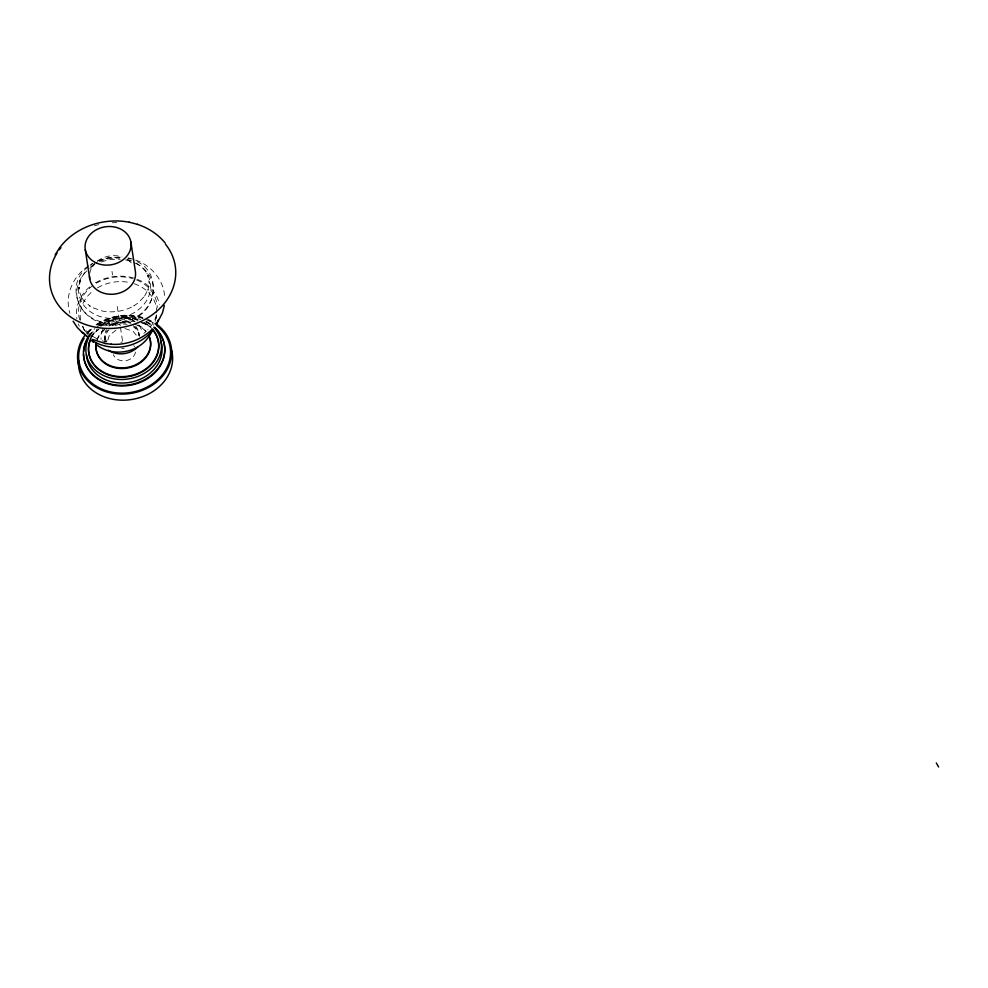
<?xml version="1.0" encoding="UTF-8"?>
<svg xmlns="http://www.w3.org/2000/svg" width="988" height="988" viewBox="0 0 988 988"><rect width="100%" height="100%" fill="white"/><g stroke="black" fill="none" stroke-linecap="round" stroke-linejoin="round"><path stroke-width="0.74" stroke-dasharray="4.94 3.71" d="M156.314 318.284L156.549 315.258M79.942 281.58L80.324 280.222L78.954 288.632L78.929 287.1L79.324 291.275L81.769 297.734L80.942 296.511L83.449 300.154L90.217 306.292L89.315 305.601L93.576 308.034L102.629 311.097C113.41 313.085 124.846 311.134 134.331 305.613L133.738 305.934L137.95 303.057L144.816 296.005L144.137 296.98L148.336 288.941L147.928 290.299L149.287 281.876L149.299 283.408L147.805 275.195L148.225 276.652L146.434 272.787L147.224 274.022M102.653 329.523L101.011 334.426L101.048 339.427M87.883 332.709L92.094 328.387M88.117 267.019C62.923 284.68 80.51 324.99 109.853 323.286M89.747 286.94C80.448 294.412 74.742 306.725 76.866 318.679M105.963 324.891C113.472 317.321 126.341 315.74 135.319 321.594M88.71 265.809C73.285 275.467 64.183 295.498 69.901 313.221M90.204 265.389L92.403 263.882M97.108 324.472C110.36 315.493 127.81 312.998 143.025 318.013M90.785 264.401L93.045 263.24M95.466 282.815C107.235 275.961 121.87 274.232 134.874 278.394M116.065 330.091L109.335 335.352L107.21 341.984L107.186 341.305M131.194 319.593C157.561 311.652 162.23 271.465 135.517 260.931M98.491 260.56L108.952 257.436L122.549 257.213M97.664 261.054L108.828 257.794L121.771 257.115M124.92 328.559L133.096 331.252L137.468 336.76M128.119 257.942L132.985 259.202M127.798 258.226L130.626 258.955M135.628 260.091C151.596 265.5 164.317 280.678 164.7 297.845M137.456 279.431C148.249 283.494 157.228 292.905 159.401 304.403M148.743 320.322L153.955 323.298M139.234 325.126L142.655 332.24M84.425 330.708L81.806 324.644M78.274 323.928L79.336 326.213M139.246 334.352L139.444 335.587A17.426 14.487 -8.7 0 0 133.553 326.991M111.99 271.391L112.533 274.973M117.226 306.453L120.203 325.867M120.437 327.361L122.722 342.305M88.278 336.846A40.804 33.901 -8.7 0 1 93.181 330.61M97.256 326.966A40.804 33.901 -8.7 0 1 140.716 319.457M145.829 321.508A40.804 33.901 -8.7 0 1 152.634 325.719M89.834 335.303A40.804 33.901 -8.7 0 1 95.243 329.35M99.59 325.941A40.804 33.901 -8.7 0 1 140.815 320.075M145.928 322.125A40.804 33.901 -8.7 0 1 152.732 326.336M87.623 333.536A46.115 38.322 -8.7 0 1 91.884 329.165M96.812 325.311A46.115 38.322 -8.7 0 1 143.408 318.667M146.348 319.741A46.115 38.322 -8.7 0 1 154.449 324.015M86.722 333.018A47.239 39.261 -8.7 0 1 91.094 328.535M96.132 324.595A47.239 39.261 -8.7 0 1 142.84 317.469M146.879 318.889A47.239 39.261 -8.7 0 1 154.326 322.706M89.747 336.797A47.239 39.261 -8.7 0 1 98.874 329.498M105.679 325.929A47.239 39.261 -8.7 0 1 135.22 321.718M141.679 322.965A47.239 39.261 -8.7 0 1 150.707 326.262M135.517 352.074A11.436 9.51 -8.7 0 1 125.106 360.768A11.436 9.51 -8.7 0 1 113.311 354.569M120.931 342.33A11.436 9.51 -8.7 0 1 122.512 341.947M133.763 345.652A11.436 9.51 -8.7 0 1 134.553 346.8M94.416 225.82A63.343 52.636 -8.7 0 1 98.775 224.659M112.187 222.745A63.343 52.636 -8.7 0 1 116.683 222.646M135.517 263.24A38.446 31.949 -8.7 0 1 145.582 309.195A38.446 31.949 -8.7 0 1 89.463 316.345A38.446 31.949 -8.7 0 1 88.735 269.193M89.747 268.378A38.446 31.949 -8.7 0 1 94.095 265.414M101.394 261.956A38.446 31.949 -8.7 0 1 120.215 259.276M125.562 259.968A38.446 31.949 -8.7 0 1 134.356 262.697M134.121 283.729A38.421 31.925 -8.7 0 1 153.399 325.176M89.71 336.192A38.421 31.925 -8.7 0 1 86.401 332.709M85.684 331.77A38.421 31.925 -8.7 0 1 82.375 326.077M80.608 320.248A38.421 31.925 -8.7 0 1 93.193 290.818M97.54 287.841A38.421 31.925 -8.7 0 1 128.996 282.407M156.4 314.789A39.508 32.826 -8.7 0 1 147.805 329.807M145.903 331.635A39.508 32.826 -8.7 0 1 143.853 333.339M107.037 341.984A39.508 32.826 -8.7 0 1 101.764 340.625M96.812 338.625A39.508 32.826 -8.7 0 1 82.782 326.398M79.793 319.951A39.508 32.826 -8.7 0 1 91.884 286.273M96.355 283.21A39.508 32.826 -8.7 0 1 132.676 278.591M136.492 279.913A39.508 32.826 -8.7 0 1 157.24 307.737M135.714 326.25A16.845 13.993 -8.7 0 1 138.283 335.71M124.167 348.356A16.845 13.993 -8.7 0 1 121.783 348.628M106.445 341.218A16.845 13.993 -8.7 0 1 106.346 329.56M108.902 326.052A16.845 13.993 -8.7 0 1 130.638 322.298M104.901 340.292A17.426 14.487 -8.7 0 1 107.408 330.227M112.583 325.595A17.426 14.487 -8.7 0 1 129.181 323.731M133.355 325.744A17.426 14.487 -8.7 0 1 139.444 336.414M96.935 339.86A27.466 22.823 -8.7 0 1 105.173 328.572M109.396 325.83A27.466 22.823 -8.7 0 1 130.774 322.557M137.875 324.891A27.466 22.823 -8.7 0 1 146.162 331.351M97.034 340.514A27.466 22.823 -8.7 0 1 104.32 330.004M111.805 325.361A27.466 22.823 -8.7 0 1 130.873 323.212M134.541 324.163A27.466 22.823 -8.7 0 1 146.261 332.005M89.71 273.429A23.119 19.217 -8.7 0 1 95.021 263.265M97.33 261.19A23.119 19.217 -8.7 0 1 121.956 256.942M127.501 259.609A23.119 19.217 -8.7 0 1 131.836 263.537M89.155 336.426A37.976 31.554 -8.7 0 1 94.91 328.535M98.701 325.138A37.976 31.554 -8.7 0 1 139.16 318.148M146.138 321.236A37.976 31.554 -8.7 0 1 152.103 325.534M90.266 338.909A37.976 31.554 -8.7 0 1 98.244 329.486M103.542 325.744A37.976 31.554 -8.7 0 1 137.196 320.952M140.913 322.113A37.976 31.554 -8.7 0 1 152.646 329.078M105.099 341.527A17.426 14.487 -8.7 0 1 109.063 329.733M114.941 325.719A17.426 14.487 -8.7 0 1 127.044 324.36M135.949 263.006A36.148 30.035 -8.7 0 1 143.038 305.403A36.148 30.035 -8.7 0 1 91.835 312.702A36.148 30.035 -8.7 0 1 87.179 269.959M90.797 266.723A36.148 30.035 -8.7 0 1 94.885 263.932M99.38 261.635A36.148 30.035 -8.7 0 1 119.449 258.164M126.921 259.362A36.148 30.035 -8.7 0 1 133.837 261.894M91.538 336.649A35.247 29.294 -8.7 0 1 96.886 329.337M100.406 326.188A35.247 29.294 -8.7 0 1 137.95 319.692M144.433 322.557A35.247 29.294 -8.7 0 1 149.966 326.546M91.625 337.241A35.247 29.294 -8.7 0 1 96.972 329.918M101.443 326.04A35.247 29.294 -8.7 0 1 138.048 320.273M143.507 322.582A35.247 29.294 -8.7 0 1 150.065 327.127"/><path stroke-width="1.48" d="M164.354 305.453L162.501 312.813L156.993 323.36M156.129 324.879L158.154 320.137M152.485 330.622L149.312 336.019M55.13 254.916L59.366 248.124M59.651 247.741C75.421 226.647 103.876 217.335 129.379 222.251M153.325 329.375C140.592 346.455 115.435 352 96.367 342.935M148.348 337.316C136.924 353.296 112.533 357.051 96.923 345.071M137.863 346.874C130.354 354.63 117.3 356.174 108.285 350.197M152.263 329.152C141.556 339.86 126.069 345.368 111.014 344.232M92.625 339.464L105.321 343.491M104.58 343.404L111.496 344.293M137.406 224.338C148.163 227.858 158.043 234.193 165.194 243.048M129.144 222.189L137.727 224.412M91.328 340.094L96.095 342.811M73.1 321.236L77.336 327.547L82.659 332.808M81.424 331.857L87.327 336.451M92.143 341.058L93.366 342.305M87.117 336.822L83.288 332.709M936.303 762.946L938.6 766.984M130.861 241.887L135.319 271.033A23.119 19.217 -8.7 0 1 114.336 294.115A23.119 19.217 -8.7 0 1 89.5 276.183M85.289 249.766L89.76 278.912M154.634 327.386A40.804 33.901 -8.7 0 1 154.363 372.575A40.804 33.901 -8.7 0 1 100.739 380.219A40.804 33.901 -8.7 0 1 88.278 336.846M154.721 328.016A40.804 33.901 -8.7 0 1 138.666 383.011A40.804 33.901 -8.7 0 1 83.535 354.025M83.622 351.592A40.804 33.901 -8.7 0 1 88.364 337.464M156.87 325.756A46.115 38.322 -8.7 0 1 160.241 377.255A46.115 38.322 -8.7 0 1 99.121 387.827A46.115 38.322 -8.7 0 1 84.128 338.328M155.19 323.261A47.239 39.261 -8.7 0 1 161.81 377.046A47.239 39.261 -8.7 0 1 97.565 388.148A47.239 39.261 -8.7 0 1 84.832 335.426M171.467 349.937A47.239 39.261 -8.7 0 1 129.23 399.831A47.239 39.261 -8.7 0 1 78.558 360.373M165.49 244.221A63.343 52.636 -8.7 0 1 155.412 312.406A63.343 52.636 -8.7 0 1 73.952 319.112A63.343 52.636 -8.7 0 1 57.02 253.15M59.292 249.791A63.343 52.636 -8.7 0 1 60.947 247.618M148.583 335.093A27.466 22.823 -8.7 0 1 126.686 367.499A27.466 22.823 -8.7 0 1 96.132 343.095M148.682 335.747A27.466 22.823 -8.7 0 1 126.785 368.154A27.466 22.823 -8.7 0 1 96.231 343.75M153.004 329.745A35.247 29.294 -8.7 0 1 127.168 376.255A35.247 29.294 -8.7 0 1 90.896 337.97M153.091 330.325A35.247 29.294 -8.7 0 1 128.922 376.589A35.247 29.294 -8.7 0 1 89.908 341.255M160.451 340.477A37.976 31.554 -8.7 0 1 130.749 382.195A37.976 31.554 -8.7 0 1 86.438 354.791M153.807 327.201A37.976 31.554 -8.7 0 1 128.65 378.923A37.976 31.554 -8.7 0 1 88.624 337.488M96.701 263.117A23.119 19.217 -8.7 0 0 131.12 244.616A23.119 19.217 -8.7 0 0 96.416 229.735A23.119 19.217 -8.7 0 0 96.701 263.117"/></g></svg>
